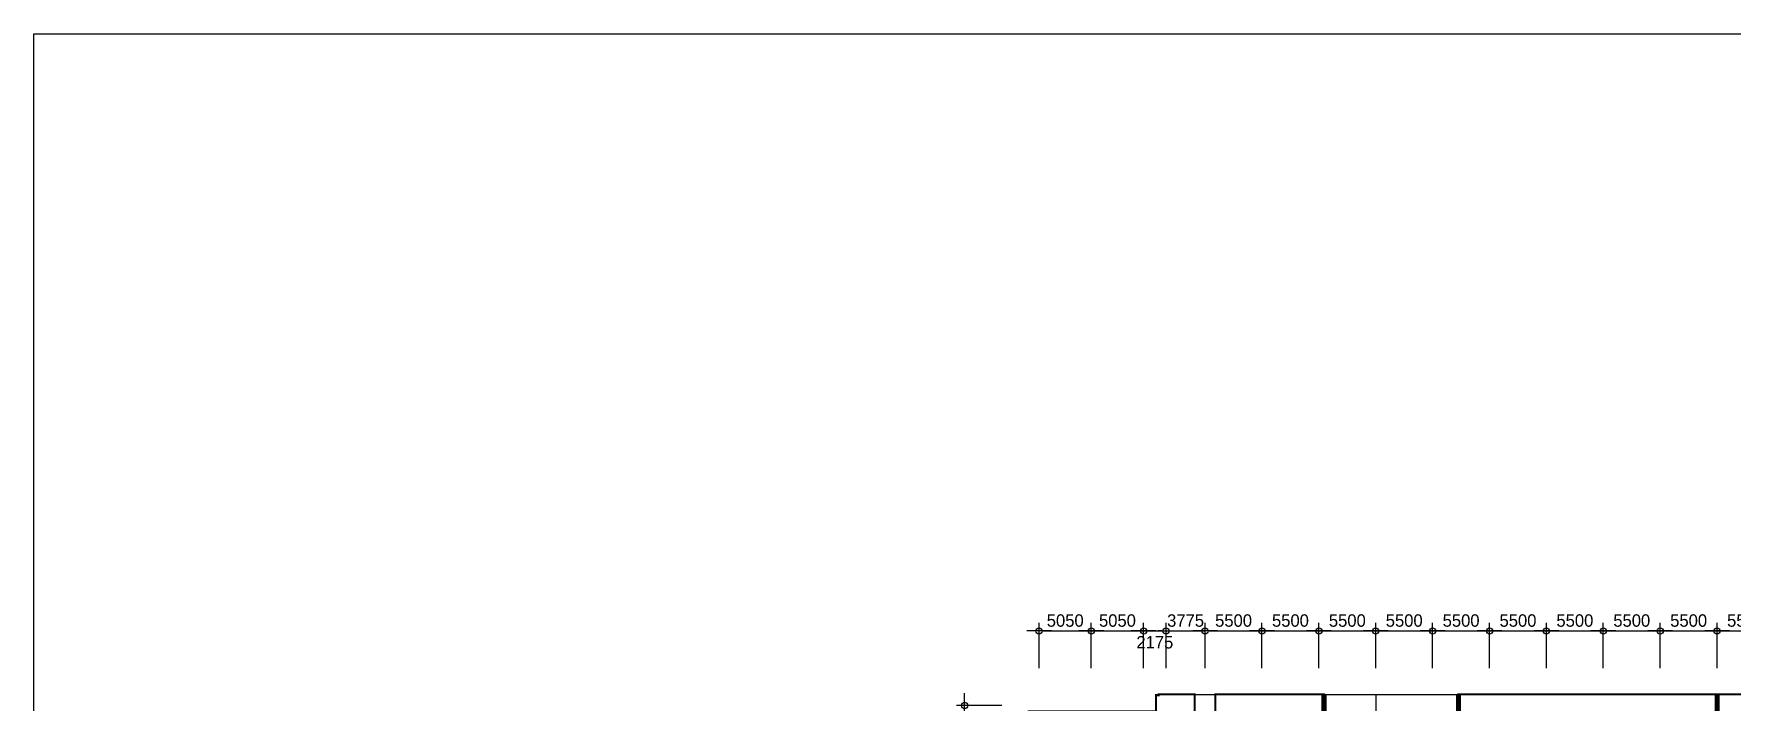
# Model space of a CAD drawing. Header units: millimetres. Extents: x -224470 to 893780, y -1288009 to 197746.
# Drawn here: x 8000 to 172080, y -557875 to -493454 of the extents above; entities that cross this region are included whole.
import ezdxf

# ---------------------------------------------------------------- set-up
doc = ezdxf.new("R2010")
doc.units = ezdxf.units.MM
doc.header["$LTSCALE"] = 1000
doc.header["$MEASUREMENT"] = 0
doc.header["$PDSIZE"] = -10
doc.layers.get('0').update_dxf_attribs({"linetype": 'CONTINUOUS'})
doc.layers.get('Defpoints').update_dxf_attribs({"color": 171, "linetype": 'CONTINUOUS'})
doc.layers.add('NDIM', color=7, linetype='CONTINUOUS')
doc.styles.add('CGS', font='cgse', dxfattribs={"bigfont": 'cgs'})
doc.dimstyles.new('NDIM 1200', dxfattribs={"dimscale": 500, "dimtxt": 3, "dimasz": 1, "dimexe": 2, "dimexo": 2, "dimgap": 1, "dimtad": 1, "dimdec": 0, "dimdsep": 46, "dimtxsty": 'CGS', "dimblk": 'DOT0', "dimcen": 1, "dimdle": 8, "dimclrd": 2, "dimclre": 2, "dimclrt": 2, "dimadec": 0, "dimazin": 0, "dimtfac": 1, "dimtdec": 0, "dimtix": 1, "dimtmove": 2, "dimatfit": 3, "dimldrblk": 'DOT0', "dimfxl": 1, "dimtolj": 1, "dimtzin": 0, "dimlwd": -1, "dimlwe": -1, "dimarcsym": 0})

# ---------------------------------------------------------------- blocks, each defined once
blk = doc.blocks.new('DOT0')
blk.add_line((-3, 0), (3, 0))
at = {"color": 6}
blk.add_circle((0, 0), 0.75, dxfattribs=at)
blk = doc.blocks.new('*D121')
at = {"layer": 'Defpoints', "color": 0, "ltscale": 0.4, "transparency": 16777216}
for p in [(110230, -551109), (105180, -555509), (110230, -555509)]:
    blk.add_point(p, dxfattribs=at)
at = {"layer": 'NDIM', "ltscale": 0.4, "transparency": 16777216}
for p, q in [((105180, -554709), (105180, -550309)), ((105580, -551109), (109830, -551109)), ((110230, -554709), (110230, -550309))]:
    blk.add_line(p, q, dxfattribs=at)
at = {"layer": 'NDIM', "ltscale": 0.4, "transparency": 16777216, "xscale": 400, "yscale": 400, "zscale": 400, "rotation": 180}
blk.add_blockref('DOT0', (105180, -551109), dxfattribs=at)
at = {"layer": 'NDIM', "ltscale": 0.4, "transparency": 16777216, "xscale": 400, "yscale": 400, "zscale": 400}
blk.add_blockref('DOT0', (110230, -551109), dxfattribs=at)
at = {"layer": 'NDIM', "ltscale": 0.4, "transparency": 16777216, "insert": (107705, -550109), "char_height": 1200, "attachment_point": 5, "style": 'CGS'}
blk.add_mtext('\\A1;5050', dxfattribs=at)
blk = doc.blocks.new('*D125')
at = {"layer": 'Defpoints', "color": 0, "ltscale": 0.4, "transparency": 16777216}
for p in [(115280, -551109), (110230, -555509), (115280, -555509)]:
    blk.add_point(p, dxfattribs=at)
at = {"layer": 'NDIM', "ltscale": 0.4, "transparency": 16777216}
for p, q in [((110230, -554709), (110230, -550309)), ((110630, -551109), (114880, -551109)), ((115280, -554709), (115280, -550309))]:
    blk.add_line(p, q, dxfattribs=at)
at = {"layer": 'NDIM', "ltscale": 0.4, "transparency": 16777216, "xscale": 400, "yscale": 400, "zscale": 400, "rotation": 180}
blk.add_blockref('DOT0', (110230, -551109), dxfattribs=at)
at = {"layer": 'NDIM', "ltscale": 0.4, "transparency": 16777216, "xscale": 400, "yscale": 400, "zscale": 400}
blk.add_blockref('DOT0', (115280, -551109), dxfattribs=at)
at = {"layer": 'NDIM', "ltscale": 0.4, "transparency": 16777216, "insert": (112755, -550109), "char_height": 1200, "attachment_point": 5, "style": 'CGS'}
blk.add_mtext('\\A1;5050', dxfattribs=at)
blk = doc.blocks.new('*D126')
at = {"layer": 'Defpoints', "color": 0, "ltscale": 0.4, "transparency": 16777216}
for p in [(117455, -551109), (115280, -555509), (117455, -555509)]:
    blk.add_point(p, dxfattribs=at)
at = {"layer": 'NDIM', "ltscale": 0.4, "transparency": 16777216}
for p, q in [((115280, -554709), (115280, -550309)), ((115680, -551109), (117055, -551109)), ((117455, -554709), (117455, -550309))]:
    blk.add_line(p, q, dxfattribs=at)
at = {"layer": 'NDIM', "ltscale": 0.4, "transparency": 16777216, "xscale": 400, "yscale": 400, "zscale": 400, "rotation": 180}
blk.add_blockref('DOT0', (115280, -551109), dxfattribs=at)
at = {"layer": 'NDIM', "ltscale": 0.4, "transparency": 16777216, "xscale": 400, "yscale": 400, "zscale": 400}
blk.add_blockref('DOT0', (117455, -551109), dxfattribs=at)
at = {"layer": 'NDIM', "ltscale": 0.4, "transparency": 16777216, "insert": (116368, -552209), "char_height": 1200, "attachment_point": 5, "style": 'CGS'}
blk.add_mtext('\\A1;2175', dxfattribs=at)
blk = doc.blocks.new('*D127')
at = {"layer": 'Defpoints', "color": 0, "ltscale": 0.4, "transparency": 16777216}
for p in [(126730, -551109), (121230, -555509), (126730, -555509)]:
    blk.add_point(p, dxfattribs=at)
at = {"layer": 'NDIM', "ltscale": 0.4, "transparency": 16777216}
for p, q in [((121230, -554709), (121230, -550309)), ((121630, -551109), (126330, -551109)), ((126730, -554709), (126730, -550309))]:
    blk.add_line(p, q, dxfattribs=at)
at = {"layer": 'NDIM', "ltscale": 0.4, "transparency": 16777216, "xscale": 400, "yscale": 400, "zscale": 400, "rotation": 180}
blk.add_blockref('DOT0', (121230, -551109), dxfattribs=at)
at = {"layer": 'NDIM', "ltscale": 0.4, "transparency": 16777216, "xscale": 400, "yscale": 400, "zscale": 400}
blk.add_blockref('DOT0', (126730, -551109), dxfattribs=at)
at = {"layer": 'NDIM', "ltscale": 0.4, "transparency": 16777216, "insert": (123980, -550109), "char_height": 1200, "attachment_point": 5, "style": 'CGS'}
blk.add_mtext('\\A1;5500', dxfattribs=at)
blk = doc.blocks.new('*D131')
at = {"layer": 'Defpoints', "color": 0, "ltscale": 0.4, "transparency": 16777216}
for p in [(121230, -551109), (117455, -555509), (121230, -555509)]:
    blk.add_point(p, dxfattribs=at)
at = {"layer": 'NDIM', "ltscale": 0.4, "transparency": 16777216}
for p, q in [((117055, -551109), (116655, -551109)), ((117455, -554709), (117455, -550309)), ((117455, -551109), (121230, -551109)), ((121230, -554709), (121230, -550309)), ((121630, -551109), (122030, -551109))]:
    blk.add_line(p, q, dxfattribs=at)
at = {"layer": 'NDIM', "ltscale": 0.4, "transparency": 16777216, "xscale": 400, "yscale": 400, "zscale": 400}
blk.add_blockref('DOT0', (117455, -551109), dxfattribs=at)
at = {"layer": 'NDIM', "ltscale": 0.4, "transparency": 16777216, "xscale": 400, "yscale": 400, "zscale": 400, "rotation": 180}
blk.add_blockref('DOT0', (121230, -551109), dxfattribs=at)
at = {"layer": 'NDIM', "ltscale": 0.4, "transparency": 16777216, "insert": (119343, -550109), "char_height": 1200, "attachment_point": 5, "style": 'CGS'}
blk.add_mtext('\\A1;3775', dxfattribs=at)
blk = doc.blocks.new('*D128')
at = {"layer": 'Defpoints', "color": 0, "ltscale": 0.4, "transparency": 16777216}
for p in [(132230, -551109), (126730, -555509), (132230, -555509)]:
    blk.add_point(p, dxfattribs=at)
at = {"layer": 'NDIM', "ltscale": 0.4, "transparency": 16777216}
for p, q in [((126730, -554709), (126730, -550309)), ((127130, -551109), (131830, -551109)), ((132230, -554709), (132230, -550309))]:
    blk.add_line(p, q, dxfattribs=at)
at = {"layer": 'NDIM', "ltscale": 0.4, "transparency": 16777216, "xscale": 400, "yscale": 400, "zscale": 400, "rotation": 180}
blk.add_blockref('DOT0', (126730, -551109), dxfattribs=at)
at = {"layer": 'NDIM', "ltscale": 0.4, "transparency": 16777216, "xscale": 400, "yscale": 400, "zscale": 400}
blk.add_blockref('DOT0', (132230, -551109), dxfattribs=at)
at = {"layer": 'NDIM', "ltscale": 0.4, "transparency": 16777216, "insert": (129480, -550109), "char_height": 1200, "attachment_point": 5, "style": 'CGS'}
blk.add_mtext('\\A1;5500', dxfattribs=at)
blk = doc.blocks.new('*D129')
at = {"layer": 'Defpoints', "color": 0, "ltscale": 0.4, "transparency": 16777216}
for p in [(137730, -551109), (132230, -555509), (137730, -555509)]:
    blk.add_point(p, dxfattribs=at)
at = {"layer": 'NDIM', "ltscale": 0.4, "transparency": 16777216}
for p, q in [((132230, -554709), (132230, -550309)), ((132630, -551109), (137330, -551109)), ((137730, -554709), (137730, -550309))]:
    blk.add_line(p, q, dxfattribs=at)
at = {"layer": 'NDIM', "ltscale": 0.4, "transparency": 16777216, "xscale": 400, "yscale": 400, "zscale": 400, "rotation": 180}
blk.add_blockref('DOT0', (132230, -551109), dxfattribs=at)
at = {"layer": 'NDIM', "ltscale": 0.4, "transparency": 16777216, "xscale": 400, "yscale": 400, "zscale": 400}
blk.add_blockref('DOT0', (137730, -551109), dxfattribs=at)
at = {"layer": 'NDIM', "ltscale": 0.4, "transparency": 16777216, "insert": (134980, -550109), "char_height": 1200, "attachment_point": 5, "style": 'CGS'}
blk.add_mtext('\\A1;5500', dxfattribs=at)
blk = doc.blocks.new('*D130')
at = {"layer": 'Defpoints', "color": 0, "ltscale": 0.4, "transparency": 16777216}
for p in [(143230, -551109), (137730, -555509), (143230, -555509)]:
    blk.add_point(p, dxfattribs=at)
at = {"layer": 'NDIM', "ltscale": 0.4, "transparency": 16777216}
for p, q in [((137730, -554709), (137730, -550309)), ((138130, -551109), (142830, -551109)), ((143230, -554709), (143230, -550309))]:
    blk.add_line(p, q, dxfattribs=at)
at = {"layer": 'NDIM', "ltscale": 0.4, "transparency": 16777216, "xscale": 400, "yscale": 400, "zscale": 400, "rotation": 180}
blk.add_blockref('DOT0', (137730, -551109), dxfattribs=at)
at = {"layer": 'NDIM', "ltscale": 0.4, "transparency": 16777216, "xscale": 400, "yscale": 400, "zscale": 400}
blk.add_blockref('DOT0', (143230, -551109), dxfattribs=at)
at = {"layer": 'NDIM', "ltscale": 0.4, "transparency": 16777216, "insert": (140480, -550109), "char_height": 1200, "attachment_point": 5, "style": 'CGS'}
blk.add_mtext('\\A1;5500', dxfattribs=at)
blk = doc.blocks.new('*D132')
at = {"layer": 'Defpoints', "color": 0, "ltscale": 0.4, "transparency": 16777216}
for p in [(148730, -551109), (143230, -555509), (148730, -555509)]:
    blk.add_point(p, dxfattribs=at)
at = {"layer": 'NDIM', "ltscale": 0.4, "transparency": 16777216}
for p, q in [((143230, -554709), (143230, -550309)), ((143630, -551109), (148330, -551109)), ((148730, -554709), (148730, -550309))]:
    blk.add_line(p, q, dxfattribs=at)
at = {"layer": 'NDIM', "ltscale": 0.4, "transparency": 16777216, "xscale": 400, "yscale": 400, "zscale": 400, "rotation": 180}
blk.add_blockref('DOT0', (143230, -551109), dxfattribs=at)
at = {"layer": 'NDIM', "ltscale": 0.4, "transparency": 16777216, "xscale": 400, "yscale": 400, "zscale": 400}
blk.add_blockref('DOT0', (148730, -551109), dxfattribs=at)
at = {"layer": 'NDIM', "ltscale": 0.4, "transparency": 16777216, "insert": (145980, -550109), "char_height": 1200, "attachment_point": 5, "style": 'CGS'}
blk.add_mtext('\\A1;5500', dxfattribs=at)
blk = doc.blocks.new('*D133')
at = {"layer": 'Defpoints', "color": 0, "ltscale": 0.4, "transparency": 16777216}
for p in [(154230, -551109), (148730, -555509), (154230, -555509)]:
    blk.add_point(p, dxfattribs=at)
at = {"layer": 'NDIM', "ltscale": 0.4, "transparency": 16777216}
for p, q in [((148730, -554709), (148730, -550309)), ((149130, -551109), (153830, -551109)), ((154230, -554709), (154230, -550309))]:
    blk.add_line(p, q, dxfattribs=at)
at = {"layer": 'NDIM', "ltscale": 0.4, "transparency": 16777216, "xscale": 400, "yscale": 400, "zscale": 400, "rotation": 180}
blk.add_blockref('DOT0', (148730, -551109), dxfattribs=at)
at = {"layer": 'NDIM', "ltscale": 0.4, "transparency": 16777216, "xscale": 400, "yscale": 400, "zscale": 400}
blk.add_blockref('DOT0', (154230, -551109), dxfattribs=at)
at = {"layer": 'NDIM', "ltscale": 0.4, "transparency": 16777216, "insert": (151480, -550109), "char_height": 1200, "attachment_point": 5, "style": 'CGS'}
blk.add_mtext('\\A1;5500', dxfattribs=at)
blk = doc.blocks.new('*D134')
at = {"layer": 'Defpoints', "color": 0, "ltscale": 0.4, "transparency": 16777216}
for p in [(159730, -551109), (154230, -555509), (159730, -555509)]:
    blk.add_point(p, dxfattribs=at)
at = {"layer": 'NDIM', "ltscale": 0.4, "transparency": 16777216}
for p, q in [((154230, -554709), (154230, -550309)), ((154630, -551109), (159330, -551109)), ((159730, -554709), (159730, -550309))]:
    blk.add_line(p, q, dxfattribs=at)
at = {"layer": 'NDIM', "ltscale": 0.4, "transparency": 16777216, "xscale": 400, "yscale": 400, "zscale": 400, "rotation": 180}
blk.add_blockref('DOT0', (154230, -551109), dxfattribs=at)
at = {"layer": 'NDIM', "ltscale": 0.4, "transparency": 16777216, "xscale": 400, "yscale": 400, "zscale": 400}
blk.add_blockref('DOT0', (159730, -551109), dxfattribs=at)
at = {"layer": 'NDIM', "ltscale": 0.4, "transparency": 16777216, "insert": (156980, -550109), "char_height": 1200, "attachment_point": 5, "style": 'CGS'}
blk.add_mtext('\\A1;5500', dxfattribs=at)
blk = doc.blocks.new('*D135')
at = {"layer": 'Defpoints', "color": 0, "ltscale": 0.4, "transparency": 16777216}
for p in [(165230, -551109), (159730, -555509), (165230, -555509)]:
    blk.add_point(p, dxfattribs=at)
at = {"layer": 'NDIM', "ltscale": 0.4, "transparency": 16777216}
for p, q in [((159730, -554709), (159730, -550309)), ((160130, -551109), (164830, -551109)), ((165230, -554709), (165230, -550309))]:
    blk.add_line(p, q, dxfattribs=at)
at = {"layer": 'NDIM', "ltscale": 0.4, "transparency": 16777216, "xscale": 400, "yscale": 400, "zscale": 400, "rotation": 180}
blk.add_blockref('DOT0', (159730, -551109), dxfattribs=at)
at = {"layer": 'NDIM', "ltscale": 0.4, "transparency": 16777216, "xscale": 400, "yscale": 400, "zscale": 400}
blk.add_blockref('DOT0', (165230, -551109), dxfattribs=at)
at = {"layer": 'NDIM', "ltscale": 0.4, "transparency": 16777216, "insert": (162480, -550109), "char_height": 1200, "attachment_point": 5, "style": 'CGS'}
blk.add_mtext('\\A1;5500', dxfattribs=at)
blk = doc.blocks.new('*D136')
at = {"layer": 'Defpoints', "color": 0, "ltscale": 0.4, "transparency": 16777216}
for p in [(170730, -551109), (165230, -555509), (170730, -555509)]:
    blk.add_point(p, dxfattribs=at)
at = {"layer": 'NDIM', "ltscale": 0.4, "transparency": 16777216}
for p, q in [((165230, -554709), (165230, -550309)), ((165630, -551109), (170330, -551109)), ((170730, -554709), (170730, -550309))]:
    blk.add_line(p, q, dxfattribs=at)
at = {"layer": 'NDIM', "ltscale": 0.4, "transparency": 16777216, "xscale": 400, "yscale": 400, "zscale": 400, "rotation": 180}
blk.add_blockref('DOT0', (165230, -551109), dxfattribs=at)
at = {"layer": 'NDIM', "ltscale": 0.4, "transparency": 16777216, "xscale": 400, "yscale": 400, "zscale": 400}
blk.add_blockref('DOT0', (170730, -551109), dxfattribs=at)
at = {"layer": 'NDIM', "ltscale": 0.4, "transparency": 16777216, "insert": (167980, -550109), "char_height": 1200, "attachment_point": 5, "style": 'CGS'}
blk.add_mtext('\\A1;5500', dxfattribs=at)
blk = doc.blocks.new('*D137')
at = {"layer": 'Defpoints', "color": 0, "ltscale": 0.4, "transparency": 16777216}
for p in [(176230, -551109), (170730, -555509), (176230, -555509)]:
    blk.add_point(p, dxfattribs=at)
at = {"layer": 'NDIM', "ltscale": 0.4, "transparency": 16777216}
for p, q in [((170730, -554709), (170730, -550309)), ((171130, -551109), (175830, -551109)), ((176230, -554709), (176230, -550309))]:
    blk.add_line(p, q, dxfattribs=at)
at = {"layer": 'NDIM', "ltscale": 0.4, "transparency": 16777216, "xscale": 400, "yscale": 400, "zscale": 400, "rotation": 180}
blk.add_blockref('DOT0', (170730, -551109), dxfattribs=at)
at = {"layer": 'NDIM', "ltscale": 0.4, "transparency": 16777216, "xscale": 400, "yscale": 400, "zscale": 400}
blk.add_blockref('DOT0', (176230, -551109), dxfattribs=at)
at = {"layer": 'NDIM', "ltscale": 0.4, "transparency": 16777216, "insert": (173480, -550109), "char_height": 1200, "attachment_point": 5, "style": 'CGS'}
blk.add_mtext('\\A1;5500', dxfattribs=at)
blk = doc.blocks.new('*D348')
at = {"layer": 'Defpoints', "color": 0, "ltscale": 0.4, "transparency": 16777216}
for p in [(97980, -558309), (102380, -558309), (102380, -563809)]:
    blk.add_point(p, dxfattribs=at)
at = {"layer": 'NDIM', "ltscale": 0.4, "transparency": 16777216}
for p, q in [((101580, -558309), (97180, -558309)), ((97980, -563409), (97980, -558709)), ((101580, -563809), (97180, -563809))]:
    blk.add_line(p, q, dxfattribs=at)
at = {"layer": 'NDIM', "ltscale": 0.4, "transparency": 16777216, "xscale": 400, "yscale": 400, "zscale": 400}
for p, rotation in [((97980, -558309), 90), ((97980, -563809), 270)]:
    blk.add_blockref('DOT0', p, dxfattribs=dict(at, rotation=rotation))
at = {"layer": 'NDIM', "ltscale": 0.4, "transparency": 16777216, "insert": (96980, -561059), "char_height": 1200, "attachment_point": 5, "rotation": 90, "style": 'CGS'}
blk.add_mtext('\\A1;5500', dxfattribs=at)

msp = doc.modelspace()

# ---------------------------------------------------------------- linework, layer by layer
at = {"color": 114, "ltscale": 10000, "true_color": 0x139b48}
msp.add_line((137730.1, -557234.5), (137730.1, -559234.5), dxfattribs=at)
at = {"color": 2, "ltscale": 10000, "const_width": 200}
for points in [[(104180.1, -558859.5), (104180.1, -602309.5), (137730.1, -602309.5), (137730.1, -559234.5), (132730.1, -559234.5), (132730.1, -557234.5), (122230.1, -557234.5), (122230.1, -560234.5), (120230.1, -560234.5), (120230.1, -557234.5), (116742.6, -557234.5), (116742.6, -557309.5), (116480.1, -557309.5), (116480.1, -558859.5), (104180.1, -558859.5)], [(137730.1, -559234.5), (137730.1, -602309.5), (170730.1, -602309.5), (170730.1, -557234.5), (145730.1, -557234.5), (145730.1, -559234.5), (137730.1, -559234.5), (137730.1, -559234.5)], [(203730.1, -557234.5), (203730.1, -588109.5), (201930.1, -588109.5), (201930.1, -598609.5), (203730.1, -598609.5), (203730.1, -602309.5), (170730.1, -602309.5), (170730.1, -557234.5), (203730.1, -557234.5)]]:
    msp.add_lwpolyline(points, dxfattribs=at)
at = {"ltscale": 10000, "const_width": 1}
msp.add_lwpolyline([(104180.1, -580309.5), (159730.1, -580309.5), (159730.1, -557234.5), (116742.6, -557234.5), (116742.6, -557309.5), (116480.1, -557309.5), (116480.1, -558859.5), (104180.1, -558859.5), (104180.1, -580309.5)], dxfattribs=at)
at = {"ltscale": 10000}
msp.add_lwpolyline([(104180.1, -580309.5), (104180.1, -558859.5), (116480.1, -558859.5), (116480.1, -557309.5), (116742.6, -557309.5), (116742.6, -557234.5), (268742.6, -557234.5), (268742.6, -557309.5), (268980.1, -557309.5), (268980.1, -558859.5), (277305.1, -558859.5), (277305.1, -625559.5), (270080.1, -625559.5), (270080.1, -636009.5), (104180.1, -636009.5), (104180.1, -580309.5)], dxfattribs=at)
at = {"color": 1, "ltscale": 10000, "const_width": 500}
for points in [[(137730.1, -559234.5), (132730.1, -559234.5), (132730.1, -557234.5)], [(137705.8, -559234.5), (137730.1, -602309.5), (170730.1, -602309.5), (170730.1, -557234.5)], [(137730.1, -559234.5), (145730.1, -559234.5), (145730.1, -557234.5)]]:
    msp.add_lwpolyline(points, dxfattribs=at)
at = {"layer": 'Defpoints', "ltscale": 10000}
msp.add_lwpolyline([(292000, -654421.9), (8000, -654421.9), (8000, -493454.1), (292000, -493454.1)], close=True, dxfattribs=at)

# ---------------------------------------------------------------- dimensions: what is measured, and where the dimension line sits
at = {"layer": 'NDIM', "ltscale": 0.4}
for base, p1, p2, picture, middle in [((110230.1, -551109.5), (105180.1, -555509.5), (110230.1, -555509.5), '*D121', (107705.1, -550109.5)), ((115280.1, -551109.5), (110230.1, -555509.5), (115280.1, -555509.5), '*D125', (112755.1, -550109.5)), ((121230.1, -551109.5), (117455.1, -555509.5), (121230.1, -555509.5), '*D131', (119342.6, -550109.5)), ((126730.1, -551109.5), (121230.1, -555509.5), (126730.1, -555509.5), '*D127', (123980.1, -550109.5)), ((132230.1, -551109.5), (126730.1, -555509.5), (132230.1, -555509.5), '*D128', (129480.1, -550109.5)), ((137730.1, -551109.5), (132230.1, -555509.5), (137730.1, -555509.5), '*D129', (134980.1, -550109.5)), ((143230.1, -551109.5), (137730.1, -555509.5), (143230.1, -555509.5), '*D130', (140480.1, -550109.5)), ((148730.1, -551109.5), (143230.1, -555509.5), (148730.1, -555509.5), '*D132', (145980.1, -550109.5)), ((154230.1, -551109.5), (148730.1, -555509.5), (154230.1, -555509.5), '*D133', (151480.1, -550109.5)), ((159730.1, -551109.5), (154230.1, -555509.5), (159730.1, -555509.5), '*D134', (156980.1, -550109.5)), ((165230.1, -551109.5), (159730.1, -555509.5), (165230.1, -555509.5), '*D135', (162480.1, -550109.5)), ((170730.1, -551109.5), (165230.1, -555509.5), (170730.1, -555509.5), '*D136', (167980.1, -550109.5)), ((176230.1, -551109.5), (170730.1, -555509.5), (176230.1, -555509.5), '*D137', (173480.1, -550109.5))]:
    dim = msp.add_linear_dim(base=base, p1=p1, p2=p2, dimstyle='NDIM 1200', override={"dimscale": 400, "dimclrd": 256, "dimclre": 256, "dimclrt": 256}, dxfattribs=at)
    dim.commit()
    dim.dimension.update_dxf_attribs({"geometry": picture, "text_midpoint": middle})
dim = msp.add_linear_dim(base=(117455.1, -551109.5), p1=(115280.1, -555509.5), p2=(117455.1, -555509.5), dimstyle='NDIM 1200', override={"dimscale": 400, "dimclrd": 256, "dimclre": 256, "dimclrt": 256}, dxfattribs=at)
dim.commit()
dim.dimension.update_dxf_attribs({"geometry": '*D126', "text_midpoint": (116367.6, -552209.5), "dimtype": 160})
dim = msp.add_linear_dim(base=(97980.1, -558309.5), p1=(102380.1, -563809.5), p2=(102380.1, -558309.5), angle=90, dimstyle='NDIM 1200', override={"dimscale": 400, "dimclrd": 256, "dimclre": 256, "dimclrt": 256}, dxfattribs=at)
dim.commit()
dim.dimension.update_dxf_attribs({"geometry": '*D348', "text_midpoint": (96980.1, -561059.5)})

doc.saveas('drawing.dxf')
